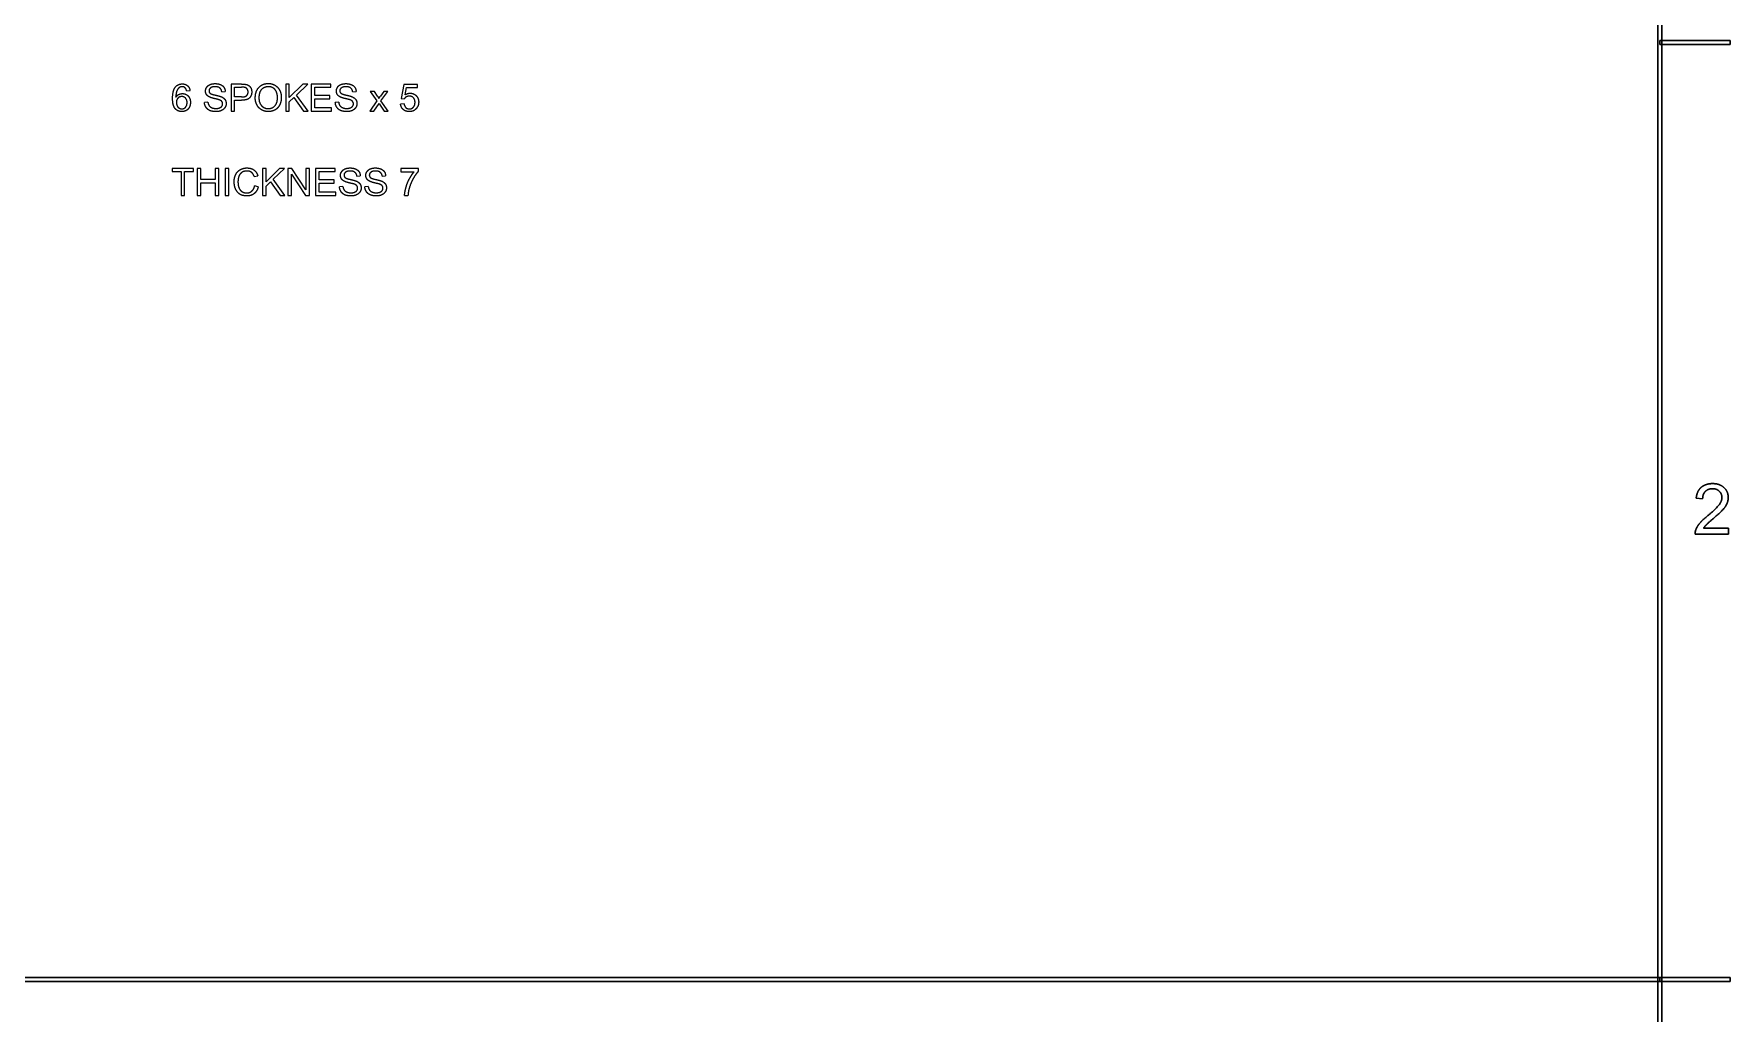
# Model space of a CAD drawing. Header units: millimetres. Extents: x -205 to 205, y -139 to 139.
# Drawn here: x 84.4 to 205, y -69.1 to 0.6 of the extents above; entities that cross this region are included whole.
import ezdxf

# ---------------------------------------------------------------- set-up
doc = ezdxf.new("R2010")
doc.units = ezdxf.units.MM
doc.layers.add('dimensions', color=7, linetype='Continuous', lineweight=18)
doc.layers.add('visible', color=7, linetype='Continuous', lineweight=30)

msp = doc.modelspace()

# ---------------------------------------------------------------- linework, layer by layer
at = {"layer": 'dimensions'}
for p, q in [((95.25, -3.45), (95.49, -3.43)), ((97.75, -3.52), (98, -3.5)), ((98.41, -2.96), (98.41, -4.89)), ((99.14, -2.96), (98.41, -2.96)), ((98.66, -3.88), (98.66, -3.19)), ((98.66, -3.19), (99.16, -3.19)), ((102.3, -2.96), (102.3, -4.89)), ((102.55, -2.96), (102.3, -2.96)), ((102.55, -3.92), (102.55, -2.96)), ((103.51, -2.96), (102.55, -3.92)), ((103.05, -3.74), (103.86, -2.96)), ((103.86, -2.96), (103.51, -2.96)), ((104.11, -2.96), (104.11, -4.89)), ((105.51, -2.96), (104.11, -2.96)), ((104.37, -3.19), (105.51, -3.19)), ((104.37, -3.78), (104.37, -3.19)), ((105.51, -3.19), (105.51, -2.96)), ((107.06, -3.52), (107.3, -3.5)), ((108.31, -3.49), (108.78, -4.16)), ((108.61, -3.49), (108.31, -3.49)), ((108.82, -3.82), (108.61, -3.49)), ((109.26, -3.49), (109.03, -3.82)), ((109.06, -4.15), (109.55, -3.49)), ((109.55, -3.49), (109.26, -3.49)), ((110.69, -2.99), (110.51, -3.98)), ((111.66, -2.99), (110.69, -2.99)), ((110.78, -3.73), (110.88, -3.21)), ((110.88, -3.21), (111.66, -3.21)), ((111.66, -3.21), (111.66, -2.99)), ((96.76, -4.25), (96.52, -4.27)), ((99.16, -3.88), (98.66, -3.88)), ((98.66, -4.11), (99.16, -4.11)), ((98.66, -4.89), (98.66, -4.11)), ((102.55, -4.22), (102.87, -3.91)), ((102.55, -4.89), (102.55, -4.22)), ((102.87, -3.91), (103.56, -4.89)), ((103.9, -4.89), (103.05, -3.74)), ((105.44, -3.78), (104.37, -3.78)), ((104.37, -4.01), (105.44, -4.01)), ((104.37, -4.66), (104.37, -4.01)), ((105.56, -4.66), (104.37, -4.66)), ((105.44, -4.01), (105.44, -3.78)), ((105.56, -4.89), (105.56, -4.66)), ((106.06, -4.25), (105.82, -4.27)), ((108.78, -4.16), (108.27, -4.89)), ((108.56, -4.89), (108.93, -4.34)), ((108.93, -4.34), (109, -4.46)), ((109, -4.46), (109.29, -4.89)), ((109.58, -4.89), (109.06, -4.15)), ((110.71, -4.36), (110.46, -4.39)), ((110.51, -3.98), (110.73, -4.01)), ((98.41, -4.89), (98.66, -4.89)), ((102.3, -4.89), (102.55, -4.89)), ((103.56, -4.89), (103.9, -4.89)), ((104.11, -4.89), (105.56, -4.89)), ((108.27, -4.89), (108.56, -4.89)), ((109.29, -4.89), (109.58, -4.89)), ((94.21, -8.96), (94.21, -9.19)), ((95.74, -8.96), (94.21, -8.96)), ((94.21, -9.19), (94.85, -9.19)), ((94.85, -9.19), (94.85, -10.89)), ((95.1, -9.19), (95.74, -9.19)), ((95.1, -10.89), (95.1, -9.19)), ((95.74, -9.19), (95.74, -8.96)), ((96.01, -8.96), (96.01, -10.89)), ((96.27, -8.96), (96.01, -8.96)), ((96.27, -9.75), (96.27, -8.96)), ((97.27, -8.96), (97.27, -9.75)), ((97.53, -8.96), (97.27, -8.96)), ((97.53, -10.89), (97.53, -8.96)), ((98, -8.96), (98, -10.89)), ((98.25, -8.96), (98, -8.96)), ((98.25, -10.89), (98.25, -8.96)), ((100.06, -9.55), (100.31, -9.49)), ((100.64, -8.96), (100.64, -10.89)), ((100.9, -8.96), (100.64, -8.96)), ((100.9, -9.92), (100.9, -8.96)), ((101.86, -8.96), (100.9, -9.92)), ((101.4, -9.74), (102.21, -8.96)), ((102.21, -8.96), (101.86, -8.96)), ((102.45, -8.96), (102.45, -10.89)), ((102.72, -8.96), (102.45, -8.96)), ((102.7, -9.37), (103.71, -10.89)), ((102.7, -10.89), (102.7, -9.37)), ((103.73, -10.48), (102.72, -8.96)), ((103.73, -8.96), (103.73, -10.48)), ((103.98, -8.96), (103.73, -8.96)), ((103.98, -10.89), (103.98, -8.96)), ((104.41, -8.96), (104.41, -10.89)), ((105.81, -8.96), (104.41, -8.96)), ((104.67, -9.19), (105.81, -9.19)), ((104.67, -9.78), (104.67, -9.19)), ((105.81, -9.19), (105.81, -8.96)), ((107.36, -9.52), (107.6, -9.5)), ((109.16, -9.52), (109.4, -9.5)), ((110.48, -8.98), (110.48, -9.21)), ((111.73, -8.98), (110.48, -8.98)), ((110.48, -9.21), (111.42, -9.21)), ((111.73, -9.17), (111.73, -8.98)), ((97.27, -9.75), (96.27, -9.75)), ((96.27, -9.98), (97.27, -9.98)), ((96.27, -10.89), (96.27, -9.98)), ((97.27, -9.98), (97.27, -10.89)), ((100.34, -10.28), (100.08, -10.21)), ((100.9, -10.22), (101.22, -9.91)), ((100.9, -10.89), (100.9, -10.22)), ((101.22, -9.91), (101.91, -10.89)), ((102.24, -10.89), (101.4, -9.74)), ((105.74, -9.78), (104.67, -9.78)), ((104.67, -10.01), (105.74, -10.01)), ((104.67, -10.66), (104.67, -10.01)), ((105.85, -10.66), (104.67, -10.66)), ((105.74, -10.01), (105.74, -9.78)), ((105.85, -10.89), (105.85, -10.66)), ((106.36, -10.25), (106.12, -10.27)), ((108.16, -10.25), (107.92, -10.27)), ((94.85, -10.89), (95.1, -10.89)), ((96.01, -10.89), (96.27, -10.89)), ((97.27, -10.89), (97.53, -10.89)), ((98, -10.89), (98.25, -10.89)), ((100.64, -10.89), (100.9, -10.89)), ((101.91, -10.89), (102.24, -10.89)), ((102.45, -10.89), (102.7, -10.89)), ((103.71, -10.89), (103.98, -10.89)), ((104.41, -10.89), (105.85, -10.89)), ((110.75, -10.89), (110.99, -10.89))]:
    msp.add_line(p, q, dxfattribs=at)
for points in [[(94.25, -3.99), (94.25, -3.43), (94.45, -3.17)], [(94.45, -3.17), (94.64, -2.95), (94.94, -2.95)], [(94.55, -3.45), (94.49, -3.61), (94.48, -3.9)], [(94.73, -3.21), (94.62, -3.29), (94.55, -3.45)], [(94.93, -3.15), (94.81, -3.15), (94.73, -3.21)], [(95.16, -3.25), (95.07, -3.15), (94.93, -3.15)], [(94.94, -2.95), (95.17, -2.95), (95.31, -3.08)], [(95.25, -3.45), (95.22, -3.31), (95.16, -3.25)], [(95.31, -3.08), (95.46, -3.21), (95.49, -3.43)], [(96.59, -3.46), (96.59, -3.31), (96.68, -3.19)], [(96.66, -3.7), (96.59, -3.59), (96.59, -3.46)], [(96.68, -3.19), (96.76, -3.06), (96.92, -2.99)], [(96.95, -3.24), (96.84, -3.32), (96.84, -3.44)], [(96.84, -3.44), (96.84, -3.55), (96.91, -3.61)], [(96.91, -3.61), (96.99, -3.68), (97.3, -3.75)], [(96.92, -2.99), (97.08, -2.93), (97.27, -2.93)], [(97.28, -3.15), (97.05, -3.15), (96.95, -3.24)], [(97.27, -2.93), (97.49, -2.93), (97.65, -3)], [(97.62, -3.25), (97.51, -3.15), (97.28, -3.15)], [(97.75, -3.52), (97.73, -3.34), (97.62, -3.25)], [(97.65, -3), (97.82, -3.06), (97.9, -3.2)], [(97.9, -3.2), (97.99, -3.33), (98, -3.5)], [(99.14, -2.96), (99.33, -2.96), (99.43, -2.98)], [(99.4, -3.2), (99.33, -3.19), (99.16, -3.19)], [(99.56, -3.32), (99.5, -3.23), (99.4, -3.2)], [(99.43, -2.98), (99.57, -3), (99.67, -3.07)], [(99.51, -3.79), (99.62, -3.69), (99.62, -3.53)], [(99.62, -3.53), (99.62, -3.4), (99.56, -3.32)], [(99.67, -3.07), (99.76, -3.13), (99.82, -3.25)], [(99.88, -3.52), (99.88, -3.76), (99.73, -3.94)], [(99.82, -3.25), (99.88, -3.37), (99.88, -3.52)], [(100.13, -3.95), (100.13, -3.47), (100.39, -3.2)], [(100.39, -3.2), (100.65, -2.92), (101.06, -2.92)], [(100.59, -3.33), (100.39, -3.52), (100.39, -3.95)], [(101.06, -3.15), (100.79, -3.15), (100.59, -3.33)], [(101.06, -2.92), (101.32, -2.92), (101.54, -3.05)], [(101.4, -3.24), (101.25, -3.15), (101.06, -3.15)], [(101.63, -3.51), (101.56, -3.34), (101.4, -3.24)], [(101.54, -3.05), (101.75, -3.18), (101.87, -3.41)], [(101.71, -3.93), (101.71, -3.69), (101.63, -3.51)], [(101.87, -3.41), (101.98, -3.64), (101.98, -3.93)], [(105.9, -3.46), (105.9, -3.31), (105.98, -3.19)], [(105.96, -3.7), (105.9, -3.59), (105.9, -3.46)], [(105.98, -3.19), (106.06, -3.06), (106.22, -2.99)], [(106.25, -3.24), (106.14, -3.32), (106.14, -3.44)], [(106.14, -3.44), (106.14, -3.55), (106.22, -3.61)], [(106.22, -2.99), (106.38, -2.93), (106.58, -2.93)], [(106.22, -3.61), (106.29, -3.68), (106.6, -3.75)], [(106.59, -3.15), (106.36, -3.15), (106.25, -3.24)], [(106.58, -2.93), (106.79, -2.93), (106.96, -3)], [(106.92, -3.25), (106.81, -3.15), (106.59, -3.15)], [(107.06, -3.52), (107.04, -3.34), (106.92, -3.25)], [(106.96, -3), (107.12, -3.06), (107.21, -3.2)], [(107.21, -3.2), (107.3, -3.33), (107.3, -3.5)], [(110.78, -3.73), (110.95, -3.61), (111.14, -3.61)], [(111.14, -3.61), (111.4, -3.61), (111.57, -3.79)], [(94.43, -4.71), (94.25, -4.49), (94.25, -3.99)], [(94.92, -4.92), (94.62, -4.92), (94.43, -4.71)], [(94.48, -3.9), (94.57, -3.76), (94.69, -3.7)], [(94.63, -3.96), (94.52, -4.08), (94.52, -4.27)], [(94.52, -4.27), (94.52, -4.39), (94.57, -4.5)], [(94.57, -4.5), (94.62, -4.61), (94.72, -4.67)], [(94.91, -3.85), (94.74, -3.85), (94.63, -3.96)], [(94.69, -3.7), (94.82, -3.64), (94.95, -3.64)], [(94.72, -4.67), (94.81, -4.73), (94.91, -4.73)], [(95.17, -3.96), (95.07, -3.85), (94.91, -3.85)], [(94.91, -4.73), (95.06, -4.73), (95.17, -4.61)], [(94.95, -3.64), (95.19, -3.64), (95.36, -3.81)], [(95.28, -4.28), (95.28, -4.08), (95.17, -3.96)], [(95.17, -4.61), (95.28, -4.49), (95.28, -4.28)], [(95.45, -4.6), (95.37, -4.76), (95.23, -4.84)], [(95.36, -3.81), (95.52, -3.99), (95.52, -4.26)], [(95.52, -4.26), (95.52, -4.45), (95.45, -4.6)], [(96.63, -4.62), (96.52, -4.46), (96.52, -4.27)], [(96.9, -4.85), (96.73, -4.77), (96.63, -4.62)], [(96.87, -3.88), (96.73, -3.81), (96.66, -3.7)], [(96.76, -4.25), (96.78, -4.39), (96.84, -4.49)], [(96.84, -4.49), (96.9, -4.58), (97.03, -4.64)], [(97.24, -4), (96.97, -3.94), (96.87, -3.88)], [(97.03, -4.64), (97.17, -4.7), (97.33, -4.7)], [(97.58, -4.09), (97.51, -4.06), (97.24, -4)], [(97.3, -3.75), (97.61, -3.82), (97.73, -3.87)], [(97.33, -4.7), (97.48, -4.7), (97.59, -4.65)], [(97.76, -4.21), (97.71, -4.14), (97.58, -4.09)], [(97.59, -4.65), (97.7, -4.61), (97.76, -4.53)], [(97.97, -4.64), (97.88, -4.77), (97.72, -4.85)], [(97.73, -3.87), (97.9, -3.95), (97.98, -4.07)], [(97.81, -4.37), (97.81, -4.28), (97.76, -4.21)], [(97.76, -4.53), (97.81, -4.46), (97.81, -4.37)], [(98.06, -4.35), (98.06, -4.5), (97.97, -4.64)], [(97.98, -4.07), (98.06, -4.19), (98.06, -4.35)], [(99.16, -3.88), (99.41, -3.88), (99.51, -3.79)], [(99.73, -3.94), (99.57, -4.11), (99.16, -4.11)], [(100.24, -4.43), (100.13, -4.21), (100.13, -3.95)], [(100.57, -4.79), (100.35, -4.66), (100.24, -4.43)], [(100.39, -3.95), (100.39, -4.3), (100.58, -4.5)], [(101.05, -4.92), (100.78, -4.92), (100.57, -4.79)], [(100.58, -4.5), (100.77, -4.71), (101.05, -4.71)], [(101.05, -4.71), (101.34, -4.71), (101.53, -4.5)], [(101.52, -4.81), (101.31, -4.92), (101.05, -4.92)], [(101.86, -4.45), (101.74, -4.69), (101.52, -4.81)], [(101.53, -4.5), (101.71, -4.3), (101.71, -3.93)], [(101.98, -3.93), (101.98, -4.22), (101.86, -4.45)], [(105.93, -4.62), (105.83, -4.46), (105.82, -4.27)], [(106.21, -4.85), (106.03, -4.77), (105.93, -4.62)], [(106.17, -3.88), (106.03, -3.81), (105.96, -3.7)], [(106.06, -4.25), (106.08, -4.39), (106.14, -4.49)], [(106.14, -4.49), (106.21, -4.58), (106.34, -4.64)], [(106.54, -4), (106.28, -3.94), (106.17, -3.88)], [(106.34, -4.64), (106.47, -4.7), (106.63, -4.7)], [(106.89, -4.09), (106.81, -4.06), (106.54, -4)], [(106.6, -3.75), (106.92, -3.82), (107.03, -3.87)], [(106.63, -4.7), (106.78, -4.7), (106.89, -4.65)], [(107.06, -4.21), (107.01, -4.14), (106.89, -4.09)], [(106.89, -4.65), (107.01, -4.61), (107.06, -4.53)], [(107.27, -4.64), (107.18, -4.77), (107.02, -4.85)], [(107.03, -3.87), (107.2, -3.95), (107.28, -4.07)], [(107.11, -4.37), (107.11, -4.28), (107.06, -4.21)], [(107.06, -4.53), (107.11, -4.46), (107.11, -4.37)], [(107.36, -4.35), (107.36, -4.5), (107.27, -4.64)], [(107.28, -4.07), (107.36, -4.19), (107.36, -4.35)], [(108.82, -3.82), (108.88, -3.91), (108.92, -3.98)], [(108.92, -3.98), (108.98, -3.89), (109.03, -3.82)], [(110.66, -4.78), (110.49, -4.63), (110.46, -4.39)], [(111.09, -4.92), (110.82, -4.92), (110.66, -4.78)], [(110.71, -4.36), (110.74, -4.55), (110.84, -4.64)], [(110.87, -3.87), (110.78, -3.92), (110.73, -4.01)], [(110.84, -4.64), (110.94, -4.73), (111.09, -4.73)], [(111.08, -3.82), (110.97, -3.82), (110.87, -3.87)], [(111.38, -3.94), (111.27, -3.82), (111.08, -3.82)], [(111.09, -4.73), (111.26, -4.73), (111.38, -4.6)], [(111.59, -4.69), (111.41, -4.92), (111.09, -4.92)], [(111.49, -4.26), (111.49, -4.05), (111.38, -3.94)], [(111.38, -4.6), (111.49, -4.47), (111.49, -4.26)], [(111.57, -3.79), (111.75, -3.96), (111.75, -4.24)], [(111.75, -4.24), (111.75, -4.5), (111.59, -4.69)], [(95.23, -4.84), (95.09, -4.92), (94.92, -4.92)], [(97.34, -4.92), (97.08, -4.92), (96.9, -4.85)], [(97.72, -4.85), (97.55, -4.92), (97.34, -4.92)], [(106.65, -4.92), (106.38, -4.92), (106.21, -4.85)], [(107.02, -4.85), (106.85, -4.92), (106.65, -4.92)], [(98.63, -9.91), (98.63, -9.61), (98.75, -9.38)], [(98.75, -9.38), (98.86, -9.16), (99.08, -9.04)], [(98.96, -9.54), (98.9, -9.72), (98.9, -9.91)], [(99.17, -9.25), (99.02, -9.36), (98.96, -9.54)], [(99.08, -9.04), (99.29, -8.93), (99.54, -8.93)], [(99.54, -9.15), (99.32, -9.15), (99.17, -9.25)], [(99.54, -8.93), (99.83, -8.93), (100.03, -9.07)], [(99.86, -9.24), (99.73, -9.15), (99.54, -9.15)], [(100.06, -9.55), (99.99, -9.34), (99.86, -9.24)], [(100.03, -9.07), (100.23, -9.22), (100.31, -9.49)], [(106.19, -9.46), (106.19, -9.31), (106.28, -9.19)], [(106.26, -9.7), (106.19, -9.59), (106.19, -9.46)], [(106.28, -9.19), (106.36, -9.06), (106.52, -8.99)], [(106.55, -9.24), (106.44, -9.32), (106.44, -9.44)], [(106.44, -9.44), (106.44, -9.55), (106.52, -9.61)], [(106.52, -8.99), (106.68, -8.93), (106.87, -8.93)], [(106.52, -9.61), (106.59, -9.68), (106.9, -9.75)], [(106.88, -9.15), (106.65, -9.15), (106.55, -9.24)], [(106.87, -8.93), (107.09, -8.93), (107.25, -9)], [(107.22, -9.25), (107.11, -9.15), (106.88, -9.15)], [(107.36, -9.52), (107.34, -9.34), (107.22, -9.25)], [(107.25, -9), (107.42, -9.06), (107.51, -9.2)], [(107.51, -9.2), (107.59, -9.33), (107.6, -9.5)], [(107.99, -9.46), (107.99, -9.31), (108.08, -9.19)], [(108.06, -9.7), (107.99, -9.59), (107.99, -9.46)], [(108.08, -9.19), (108.16, -9.06), (108.32, -8.99)], [(108.35, -9.24), (108.24, -9.32), (108.24, -9.44)], [(108.24, -9.44), (108.24, -9.55), (108.32, -9.61)], [(108.32, -8.99), (108.48, -8.93), (108.67, -8.93)], [(108.32, -9.61), (108.39, -9.68), (108.7, -9.75)], [(108.69, -9.15), (108.45, -9.15), (108.35, -9.24)], [(108.67, -8.93), (108.89, -8.93), (109.05, -9)], [(109.02, -9.25), (108.91, -9.15), (108.69, -9.15)], [(109.16, -9.52), (109.14, -9.34), (109.02, -9.25)], [(109.05, -9), (109.22, -9.06), (109.31, -9.2)], [(109.31, -9.2), (109.39, -9.33), (109.4, -9.5)], [(111.08, -9.72), (111.24, -9.42), (111.42, -9.21)], [(111.73, -9.17), (111.54, -9.37), (111.36, -9.69)], [(98.73, -10.43), (98.63, -10.19), (98.63, -9.91)], [(99.03, -10.8), (98.84, -10.67), (98.73, -10.43)], [(98.9, -9.91), (98.9, -10.16), (98.97, -10.34)], [(98.97, -10.34), (99.04, -10.52), (99.19, -10.62)], [(99.54, -10.92), (99.23, -10.92), (99.03, -10.8)], [(99.19, -10.62), (99.34, -10.71), (99.52, -10.71)], [(99.52, -10.71), (99.73, -10.71), (99.88, -10.58)], [(100.05, -10.76), (99.84, -10.92), (99.54, -10.92)], [(99.88, -10.58), (100.03, -10.46), (100.08, -10.21)], [(100.34, -10.28), (100.26, -10.59), (100.05, -10.76)], [(106.23, -10.62), (106.13, -10.46), (106.12, -10.27)], [(106.5, -10.85), (106.33, -10.77), (106.23, -10.62)], [(106.47, -9.88), (106.33, -9.81), (106.26, -9.7)], [(106.36, -10.25), (106.38, -10.39), (106.44, -10.49)], [(106.44, -10.49), (106.5, -10.58), (106.64, -10.64)], [(106.84, -10), (106.57, -9.94), (106.47, -9.88)], [(106.94, -10.92), (106.68, -10.92), (106.5, -10.85)], [(106.64, -10.64), (106.77, -10.7), (106.93, -10.7)], [(107.19, -10.09), (107.11, -10.06), (106.84, -10)], [(106.9, -9.75), (107.21, -9.82), (107.33, -9.87)], [(106.93, -10.7), (107.08, -10.7), (107.19, -10.65)], [(107.32, -10.85), (107.15, -10.92), (106.94, -10.92)], [(107.36, -10.21), (107.31, -10.14), (107.19, -10.09)], [(107.19, -10.65), (107.3, -10.61), (107.36, -10.53)], [(107.57, -10.64), (107.48, -10.77), (107.32, -10.85)], [(107.33, -9.87), (107.5, -9.95), (107.58, -10.07)], [(107.41, -10.37), (107.41, -10.28), (107.36, -10.21)], [(107.36, -10.53), (107.41, -10.46), (107.41, -10.37)], [(107.66, -10.35), (107.66, -10.5), (107.57, -10.64)], [(107.58, -10.07), (107.66, -10.19), (107.66, -10.35)], [(108.03, -10.62), (107.93, -10.46), (107.92, -10.27)], [(108.31, -10.85), (108.13, -10.77), (108.03, -10.62)], [(108.27, -9.88), (108.13, -9.81), (108.06, -9.7)], [(108.16, -10.25), (108.18, -10.39), (108.24, -10.49)], [(108.24, -10.49), (108.3, -10.58), (108.44, -10.64)], [(108.64, -10), (108.38, -9.94), (108.27, -9.88)], [(108.74, -10.92), (108.48, -10.92), (108.31, -10.85)], [(108.44, -10.64), (108.57, -10.7), (108.73, -10.7)], [(108.99, -10.09), (108.91, -10.06), (108.64, -10)], [(108.7, -9.75), (109.01, -9.82), (109.13, -9.87)], [(108.73, -10.7), (108.88, -10.7), (108.99, -10.65)], [(109.12, -10.85), (108.95, -10.92), (108.74, -10.92)], [(109.16, -10.21), (109.11, -10.14), (108.99, -10.09)], [(108.99, -10.65), (109.1, -10.61), (109.16, -10.53)], [(109.37, -10.64), (109.28, -10.77), (109.12, -10.85)], [(109.13, -9.87), (109.3, -9.95), (109.38, -10.07)], [(109.21, -10.37), (109.21, -10.28), (109.16, -10.21)], [(109.16, -10.53), (109.21, -10.46), (109.21, -10.37)], [(109.46, -10.35), (109.46, -10.5), (109.37, -10.64)], [(109.38, -10.07), (109.46, -10.19), (109.46, -10.35)], [(110.75, -10.89), (110.75, -10.66), (110.84, -10.34)], [(110.84, -10.34), (110.92, -10.02), (111.08, -9.72)], [(111.08, -10.36), (111.01, -10.6), (110.99, -10.89)], [(111.36, -9.69), (111.18, -10.02), (111.08, -10.36)]]:
    msp.add_open_spline(points, degree=2, dxfattribs=at)
at = {"layer": 'visible'}
for p, q in [((199.86, 133.19), (199.86, -133.19)), ((200.14, -133.47), (200.14, 133.47)), ((205, 0.14), (200, 0.14)), ((200, 0.14), (200, -0.14)), ((205, -0.14), (205, 0.14)), ((200, -0.14), (205, -0.14)), ((202.59, -32.43), (203.05, -32.47)), ((204.88, -34.56), (203.12, -34.56)), ((204.88, -34.98), (204.88, -34.56)), ((202.51, -34.98), (204.88, -34.98)), ((200, -66.53), (-0.14, -66.53)), ((66.81, -66.81), (200, -66.81)), ((205, -66.53), (200, -66.53)), ((200, -66.53), (200, -66.81)), ((200, -66.81), (200, -66.53)), ((200, -66.81), (205, -66.81)), ((205, -66.81), (205, -66.53))]:
    msp.add_line(p, q, dxfattribs=at)
for points, knots in [([(203.81, -33.87), (204.29, -33.47), (204.49, -33.24), (204.7, -33.01), (204.78, -32.81), (204.87, -32.6), (204.87, -32.38), (204.87, -31.96), (204.57, -31.68), (204.27, -31.39), (203.76, -31.39), (203.25, -31.39), (202.94, -31.66), (202.64, -31.92), (202.59, -32.43)], [0, 0, 0, 1, 1, 2, 2, 3, 3, 4.965909, 4.965909, 6.931818, 6.931818, 8.879093, 8.879093, 10.826368, 10.826368, 10.826368]), ([(203.05, -32.47), (203.05, -32.14), (203.24, -31.95), (203.43, -31.75), (203.75, -31.75), (204.05, -31.75), (204.23, -31.93), (204.42, -32.11), (204.42, -32.38), (204.42, -32.62), (204.22, -32.9), (204.01, -33.18), (203.43, -33.66)], [0, 0, 0, 1, 1, 2, 2, 2.946154, 2.946154, 3.892308, 3.892308, 4.794249, 4.794249, 5.69619, 5.69619, 5.69619]), ([(203.43, -33.66), (203.05, -33.97), (202.85, -34.2), (202.65, -34.44), (202.56, -34.68)], [0, 0, 0, 1, 1, 2, 2, 2]), ([(203.12, -34.56), (203.19, -34.44), (203.31, -34.32), (203.42, -34.21), (203.81, -33.87)], [0, 0, 0, 1, 1, 2, 2, 2])]:
    msp.add_open_spline(points, degree=2, knots=knots, dxfattribs=at)
msp.add_open_spline([(202.51, -34.98), (202.51, -34.83), (202.56, -34.68)], degree=2, dxfattribs=at)

doc.saveas('drawing.dxf')
